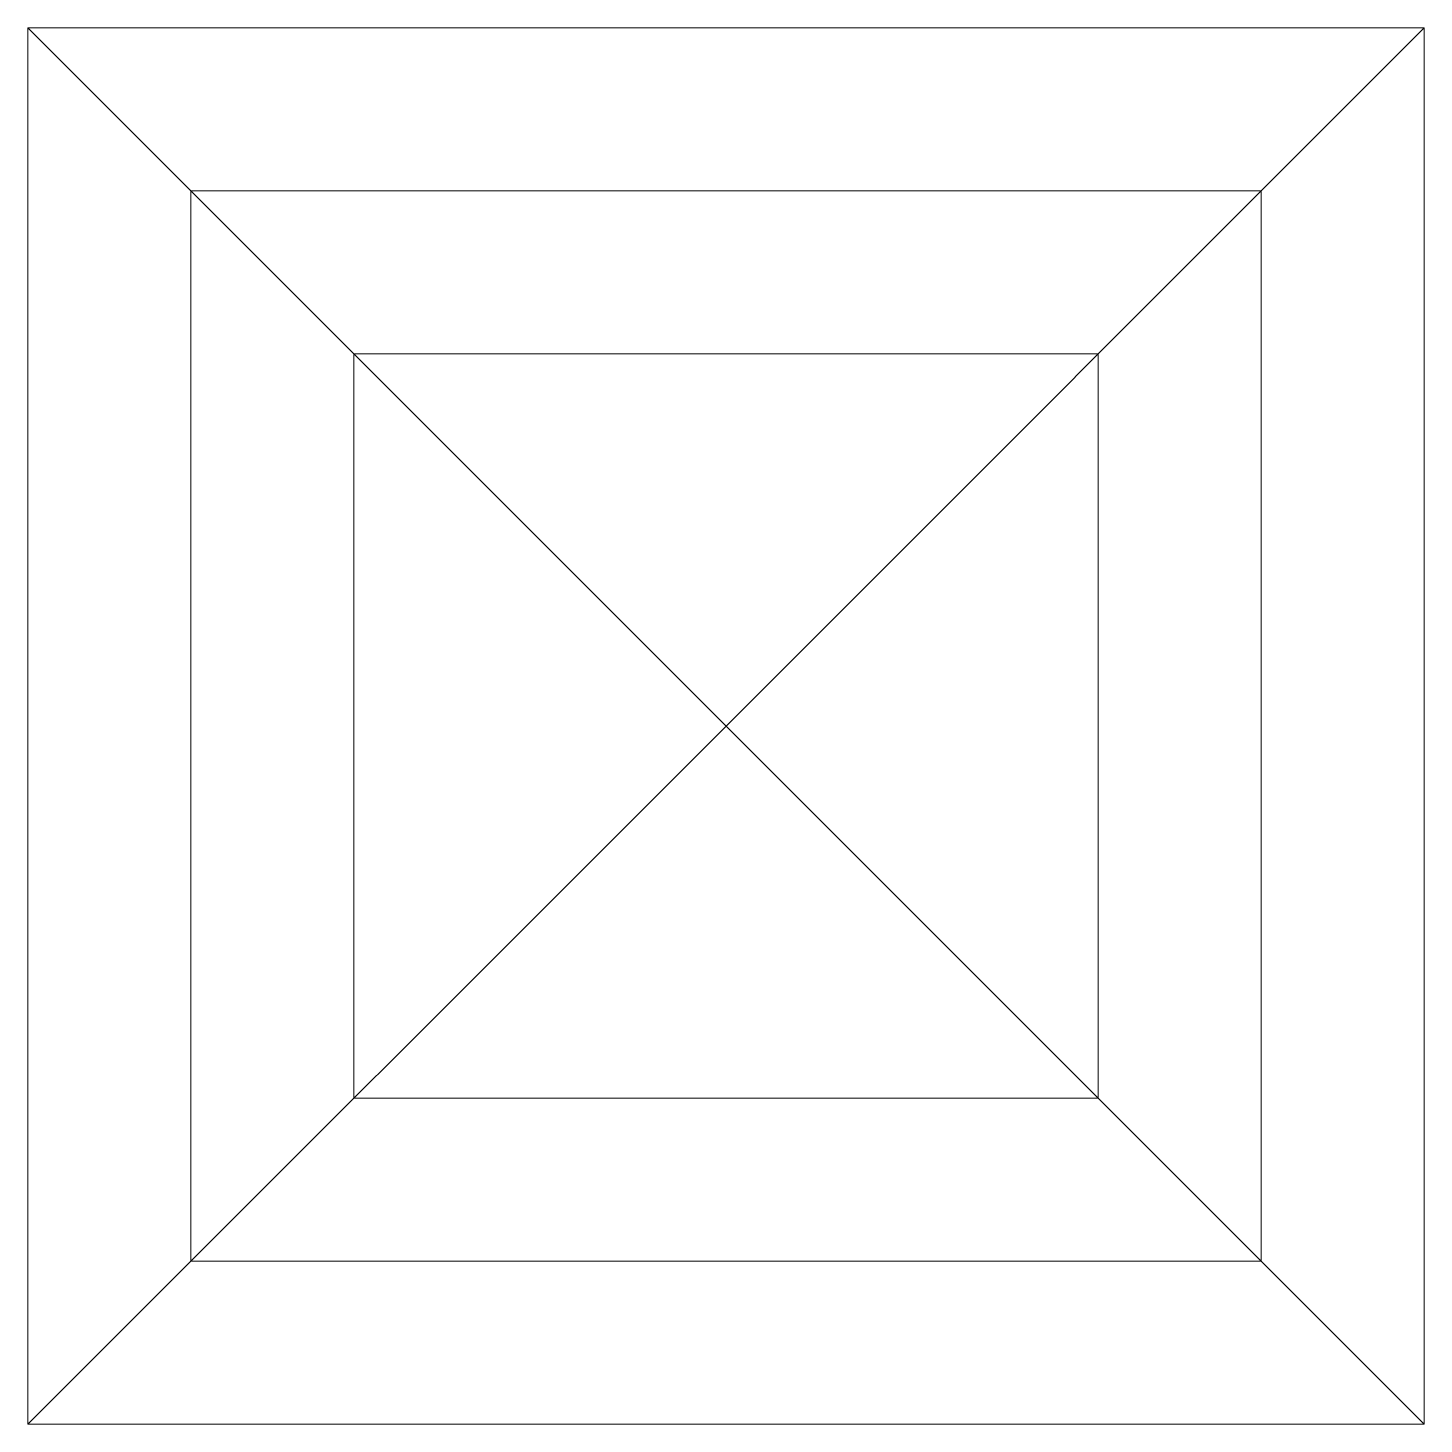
# Model space of a CAD drawing. Header units: millimetres. Extents: x -300 to 300, y -300 to 300.
import ezdxf

# ---------------------------------------------------------------- set-up
doc = ezdxf.new("R2010")
doc.units = ezdxf.units.MM
doc.layers.add('M-HVAC', color=7, linetype='Continuous', lineweight=20, true_color=0x507a7a)

# ---------------------------------------------------------------- blocks, each defined once
blk = doc.blocks.new('206_PLUMBING_HVAC_SYMBOLS_SQUARE_SUPPLY_DIFFUSER')
at = {"layer": 'M-HVAC'}
for points in [[(-300, -300), (300, -300), (300, 300), (-300, 300)], [(-230, -230), (230, -230), (230, 230), (-230, 230)], [(-160, -160), (160, -160), (160, 160), (-160, 160)]]:
    blk.add_lwpolyline(points, close=True, dxfattribs=at)
for points in [[(-300, 300), (0, 0)], [(300, 300), (0, 0)], [(-300, -300), (0, 0)], [(300, -300), (0, 0)]]:
    blk.add_lwpolyline(points, dxfattribs=at)

msp = doc.modelspace()

# ---------------------------------------------------------------- block references
msp.add_blockref('206_PLUMBING_HVAC_SYMBOLS_SQUARE_SUPPLY_DIFFUSER', (0, 0))

doc.saveas('drawing.dxf')
